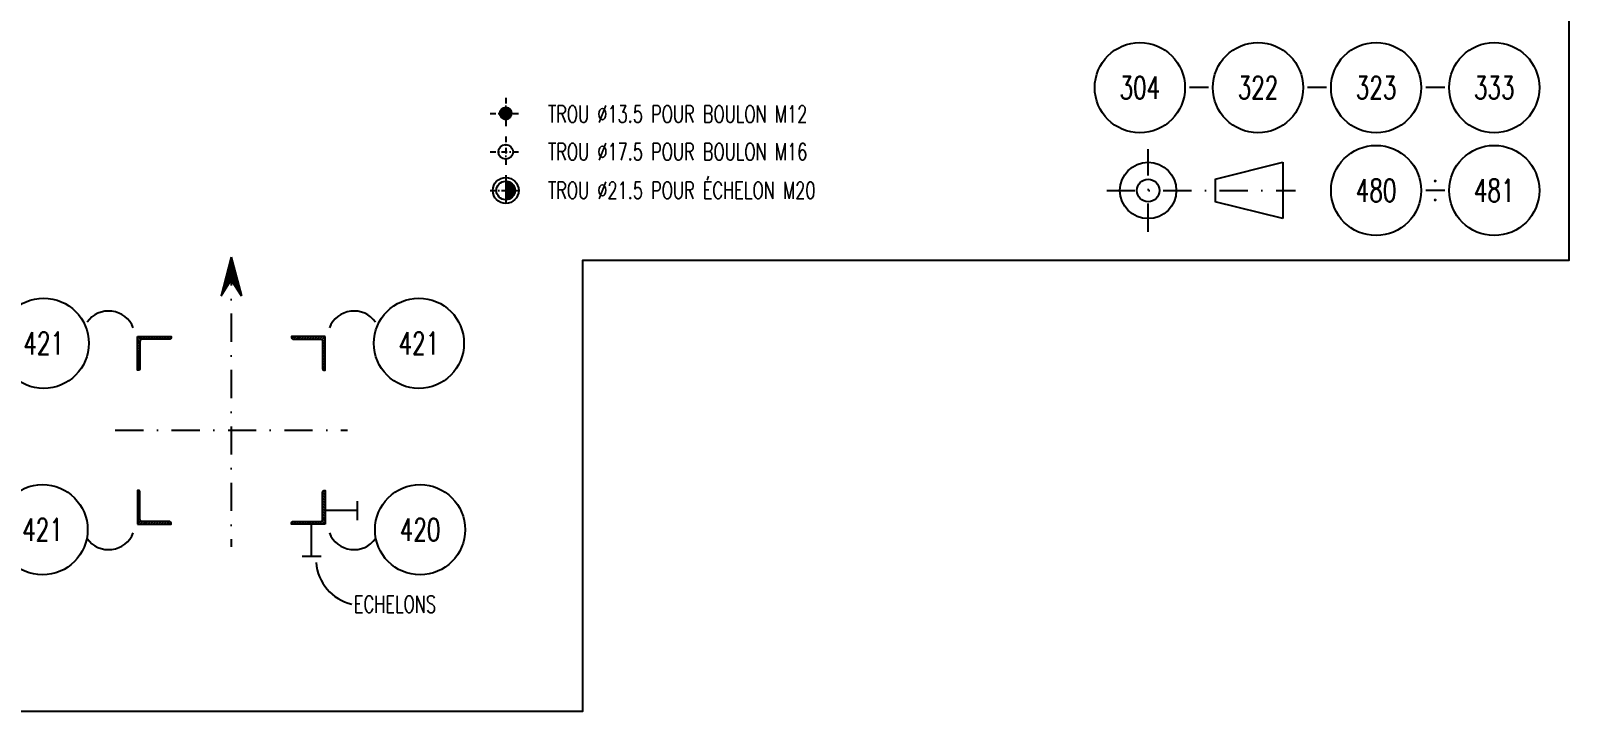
# Model space of a CAD drawing. Extents: x 142141 to 158361, y -163675 to -152195.
# Drawn here: x 152902 to 158361, y -163675 to -161261 of the extents above; entities that cross this region are included whole.
import ezdxf
from ezdxf.enums import TextEntityAlignment as Align

# ---------------------------------------------------------------- set-up
doc = ezdxf.new("R2010")
doc.units = 0
doc.header["$LTSCALE"] = 200
doc.header["$MEASUREMENT"] = 0
doc.linetypes.add('DASHDOT', pattern=[1, 0.5, -0.25, 0, -0.25])
doc.layers.get('0').update_dxf_attribs({"linetype": 'CONTINUOUS'})
for name, color, linetype in [('BOLLINI_1', 7, 'CONTINUOUS'), ('LM', 7, 'CONTINUOUS'), ('LS', 7, 'CONTINUOUS'), ('MZ', 6, 'DASHDOT')]:
    doc.layers.add(name, color=color, linetype=linetype)
doc.styles.add('RQL', font='ROMANS8.SHX', dxfattribs={"width": 0.7})
doc.styles.add('RS', font='ROMANS8.shx', dxfattribs={"width": 0.7})

# ---------------------------------------------------------------- blocks, each defined once
blk = doc.blocks.new('xxx')
blk.add_circle((0, 0), 8)
at = {"color": 3, "style": 'RQL', "width": 0.7}
blk.add_attdef('POS', text='', height=4, dxfattribs=at).set_placement((0, 0), align=Align.MIDDLE)
at = {"style": 'RQL', "width": 0.7, "flags": 1}
for tag, p in [('POS1', (-0.39, -5.42)), ('TIPO', (-0.39, -8.66))]:
    blk.add_attdef(tag, p, '', height=2, dxfattribs=at)
blk = doc.blocks.new('*X16')
at = {"color": 0}
for p, q in [((117084.5, -38783), (117089.4, -38778.2)), ((117084.5, -38790.1), (117091.5, -38783.1)), ((117084.5, -38797.2), (117091.5, -38790.2)), ((117084.5, -38804.3), (117091.5, -38797.3)), ((117084.5, -38811.3), (117091.5, -38804.3)), ((117084.5, -38818.4), (117091.5, -38811.4)), ((117084.5, -38825.5), (117091.5, -38818.5)), ((117084.5, -38832.5), (117091.5, -38825.5)), ((117084.5, -38839.6), (117091.5, -38832.6)), ((117084.5, -38846.7), (117091.5, -38839.7)), ((117084.5, -38853.8), (117091.5, -38846.8)), ((117084.5, -38860.8), (117091.5, -38853.8)), ((117084.5, -38867.9), (117093.6, -38858.8)), ((117091.6, -38867.9), (117098.6, -38860.9)), ((117098.7, -38867.9), (117105.7, -38860.9)), ((117105.7, -38867.9), (117112.7, -38860.9)), ((117112.8, -38867.9), (117119.8, -38860.9)), ((117119.9, -38867.9), (117126.9, -38860.9)), ((117126.9, -38867.9), (117133.9, -38860.9)), ((117134, -38867.9), (117141, -38860.9)), ((117141.1, -38867.9), (117148.1, -38860.9)), ((117148.2, -38867.9), (117155.2, -38860.9)), ((117155.2, -38867.9), (117162.2, -38860.9)), ((117162.3, -38867.9), (117169.3, -38860.9)), ((117169.4, -38867.9), (117174.2, -38863))]:
    blk.add_line(p, q, dxfattribs=at)
blk = doc.blocks.new('12')
at = {"color": 0}
for p, q in [((-1, 0.06), (-0.06, 1)), ((-1, 0.01), (-0.01, 1)), ((-1, -0.03), (0.03, 1)), ((-1, -0.07), (0.07, 1)), ((0.09, -1), (-1, 0.09)), ((0.05, -1), (-1, 0.05)), ((0, -1), (-1, 0)), ((-0.99, 0.16), (-0.16, 0.99)), ((-0.99, 0.11), (-0.11, 0.99)), ((-0.99, -0.11), (0.11, 0.99)), ((-0.99, -0.15), (0.15, 0.99)), ((0.17, -0.99), (-0.99, 0.17)), ((0.13, -0.99), (-0.99, 0.13)), ((-0.98, 0.22), (-0.22, 0.98)), ((-0.98, -0.19), (0.19, 0.98)), ((0.21, -0.98), (-0.98, 0.21)), ((-0.97, -0.23), (0.23, 0.97)), ((0.24, -0.97), (-0.97, 0.24)), ((-0.96, 0.28), (-0.28, 0.96)), ((-0.96, -0.27), (0.27, 0.96)), ((0.28, -0.96), (-0.96, 0.28)), ((-0.95, -0.3), (0.3, 0.95)), ((0.31, -0.95), (-0.95, 0.31)), ((-0.94, 0.34), (-0.34, 0.94)), ((-0.94, -0.33), (0.33, 0.94)), ((0.35, -0.94), (-0.94, 0.35)), ((-0.93, -0.37), (0.37, 0.93)), ((0.38, -0.93), (-0.93, 0.38)), ((-0.92, -0.4), (0.4, 0.92)), ((-0.91, 0.42), (-0.42, 0.91)), ((0.41, -0.91), (-0.91, 0.41)), ((-0.9, -0.43), (0.43, 0.9)), ((0.44, -0.9), (-0.9, 0.44)), ((-0.89, -0.46), (0.46, 0.89)), ((0.47, -0.88), (-0.88, 0.47)), ((-0.87, -0.49), (0.49, 0.87)), ((0.5, -0.87), (-0.87, 0.5)), ((-0.86, 0.52), (-0.52, 0.86)), ((-0.86, -0.52), (0.52, 0.86)), ((0.53, -0.85), (-0.85, 0.53)), ((-0.84, -0.54), (0.54, 0.84)), ((0.55, -0.83), (-0.83, 0.55)), ((-0.82, -0.57), (0.57, 0.82)), ((0.58, -0.81), (-0.81, 0.58)), ((-0.8, -0.6), (0.6, 0.8)), ((0.61, -0.79), (-0.79, 0.61)), ((-0.78, -0.62), (0.62, 0.78)), ((0.63, -0.78), (-0.78, 0.63)), ((-0.76, -0.65), (0.65, 0.76)), ((0.66, -0.75), (-0.75, 0.66)), ((-0.74, -0.67), (0.67, 0.74)), ((0.68, -0.73), (-0.73, 0.68)), ((-0.72, -0.69), (0.69, 0.72)), ((0.7, -0.71), (-0.71, 0.7)), ((-0.7, -0.72), (0.72, 0.7)), ((0.73, -0.69), (-0.69, 0.73)), ((0.75, -0.67), (-0.67, 0.75)), ((-0.67, -0.74), (0.74, 0.67)), ((-0.65, -0.76), (0.76, 0.65)), ((0.77, -0.64), (-0.64, 0.77)), ((-0.63, -0.78), (0.78, 0.63)), ((0.79, -0.62), (-0.62, 0.79)), ((-0.6, -0.8), (0.8, 0.6)), ((0.81, -0.59), (-0.59, 0.81)), ((-0.57, -0.82), (0.82, 0.57)), ((0.83, -0.56), (-0.56, 0.83)), ((-0.55, -0.84), (0.84, 0.55)), ((0.84, -0.54), (-0.54, 0.84)), ((-0.52, -0.85), (0.85, 0.52)), ((0.86, -0.51), (-0.51, 0.86)), ((-0.49, -0.87), (0.87, 0.49)), ((0.88, -0.48), (-0.48, 0.88)), ((-0.46, -0.89), (0.89, 0.46)), ((0.89, -0.45), (-0.45, 0.89)), ((-0.43, -0.9), (0.9, 0.43)), ((0.91, -0.42), (-0.42, 0.91)), ((-0.4, -0.92), (0.92, 0.4)), ((0.92, -0.39), (-0.39, 0.92)), ((-0.37, -0.93), (0.93, 0.37)), ((0.93, -0.36), (-0.36, 0.93)), ((-0.34, -0.94), (0.94, 0.34)), ((0.95, -0.33), (-0.33, 0.95)), ((-0.3, -0.95), (0.95, 0.3)), ((0.96, -0.29), (-0.29, 0.96)), ((-0.27, -0.96), (0.96, 0.27)), ((0.97, -0.26), (-0.26, 0.97)), ((-0.23, -0.97), (0.97, 0.23)), ((0.98, -0.22), (-0.22, 0.98)), ((-0.2, -0.98), (0.98, 0.2)), ((0.98, -0.18), (-0.18, 0.98)), ((-0.16, -0.99), (0.99, 0.16)), ((0.99, -0.14), (-0.14, 0.99)), ((-0.12, -0.99), (0.99, 0.12)), ((0.99, -0.1), (-0.1, 0.99)), ((-0.08, -1), (1, 0.08)), ((1, -0.06), (-0.06, 1)), ((-0.04, -1), (1, 0.04)), ((1, -0.02), (-0.02, 1)), ((1, 0.02), (0.02, 1)), ((1, 0.07), (0.07, 1)), ((0.99, 0.12), (0.12, 0.99)), ((0.98, 0.17), (0.17, 0.98)), ((0.97, 0.23), (0.23, 0.97)), ((0.96, 0.29), (0.29, 0.96)), ((0.93, 0.36), (0.36, 0.93)), ((0.9, 0.44), (0.44, 0.9)), ((0.84, 0.55), (0.55, 0.84)), ((-0.04, -1), (-1, -0.04)), ((-0.09, -1), (-1, -0.09)), ((-0.14, -0.99), (-0.99, -0.14)), ((-0.2, -0.98), (-0.98, -0.2)), ((-0.25, -0.97), (-0.97, -0.25)), ((-0.32, -0.95), (-0.95, -0.32)), ((-0.39, -0.92), (-0.92, -0.39)), ((-0.48, -0.88), (-0.88, -0.48)), ((-0.6, -0.8), (-0.8, -0.6)), ((0.01, -1), (1, -0.01)), ((0.05, -1), (1, -0.05)), ((0.1, -0.99), (0.99, -0.1)), ((0.15, -0.99), (0.99, -0.15)), ((0.21, -0.98), (0.98, -0.21)), ((0.27, -0.96), (0.96, -0.27)), ((0.33, -0.94), (0.94, -0.33)), ((0.41, -0.91), (0.91, -0.41)), ((0.5, -0.87), (0.87, -0.5)), ((0.66, -0.75), (0.75, -0.66))]:
    blk.add_line(p, q, dxfattribs=at)
blk.add_circle((0, 0), 1)
blk = doc.blocks.new('16')
blk.add_circle((0, 0), 1)
blk = doc.blocks.new('20')
at = {"color": 0}
for p, q in [((0, 0.98), (0.02, 1)), ((0, 0.94), (0.06, 1)), ((1, -0.01), (0, 0.99)), ((0, 0.89), (0.1, 0.99)), ((0, 0.85), (0.14, 0.99)), ((0, 0.8), (0.18, 0.98)), ((0, 0.76), (0.22, 0.98)), ((0, 0.71), (0.25, 0.97)), ((0, 0.67), (0.29, 0.96)), ((1, -0.05), (0, 0.95)), ((0, 0.62), (0.32, 0.95)), ((0, 0.58), (0.36, 0.93)), ((0, 0.53), (0.39, 0.92)), ((0, 0.49), (0.42, 0.91)), ((1, -0.09), (0, 0.9)), ((0, 0.44), (0.45, 0.89)), ((0, 0.4), (0.48, 0.88)), ((0.99, -0.13), (0, 0.86)), ((0, 0.35), (0.51, 0.86)), ((0, 0.31), (0.54, 0.84)), ((0, 0.26), (0.56, 0.83)), ((0.99, -0.17), (0, 0.81)), ((0, 0.22), (0.59, 0.81)), ((0, 0.17), (0.61, 0.79)), ((0.98, -0.21), (0, 0.77)), ((0, 0.13), (0.64, 0.77)), ((0, 0.08), (0.66, 0.75)), ((0, 0.04), (0.69, 0.73)), ((0.97, -0.25), (0, 0.72)), ((0, -0.01), (0.71, 0.7)), ((0.96, -0.28), (0, 0.68)), ((0, -0.05), (0.73, 0.68)), ((0, -0.1), (0.75, 0.66)), ((0.95, -0.32), (0, 0.63)), ((0, -0.14), (0.77, 0.63)), ((0, -0.19), (0.79, 0.61)), ((0.94, -0.35), (0, 0.59)), ((0, -0.23), (0.81, 0.58)), ((0, -0.28), (0.83, 0.56)), ((0.92, -0.38), (0, 0.54)), ((0, -0.32), (0.85, 0.53)), ((0.91, -0.41), (0, 0.5)), ((0, -0.36), (0.87, 0.5)), ((0, -0.41), (0.88, 0.47)), ((0.9, -0.44), (0, 0.45)), ((0, -0.45), (0.9, 0.44)), ((0.88, -0.47), (0, 0.41)), ((0, -0.5), (0.91, 0.41)), ((0, -0.54), (0.92, 0.38)), ((0.87, -0.5), (0, 0.36)), ((0, -0.59), (0.94, 0.35)), ((0.85, -0.53), (0, 0.32)), ((0, -0.63), (0.95, 0.31)), ((0, -0.68), (0.96, 0.28)), ((0.83, -0.56), (0, 0.27)), ((0, -0.72), (0.97, 0.25)), ((0.81, -0.58), (0, 0.23)), ((0, -0.77), (0.98, 0.21)), ((0.79, -0.61), (0, 0.18)), ((0, -0.81), (0.99, 0.17)), ((0.77, -0.63), (0, 0.14)), ((0, -0.86), (0.99, 0.13)), ((0.75, -0.66), (0, 0.09)), ((0, -0.9), (1, 0.09)), ((0.73, -0.68), (0, 0.05)), ((0, -0.95), (1, 0.05)), ((0.71, -0.7), (0, 0.01)), ((0, -0.99), (1, 0.01)), ((1, 0.04), (0.04, 1)), ((1, 0.09), (0.09, 1)), ((0.99, 0.14), (0.14, 0.99)), ((0.98, 0.19), (0.19, 0.98)), ((0.97, 0.25), (0.25, 0.97)), ((0.95, 0.31), (0.31, 0.95)), ((0.92, 0.38), (0.38, 0.92)), ((0.88, 0.47), (0.47, 0.88)), ((0.81, 0.59), (0.59, 0.81)), ((0.69, -0.73), (0, -0.04)), ((0.66, -0.75), (0, -0.08)), ((0.64, -0.77), (0, -0.13)), ((0.61, -0.79), (0, -0.17)), ((0.59, -0.81), (0, -0.22)), ((0.56, -0.83), (0, -0.26)), ((0.54, -0.84), (0, -0.31)), ((0.51, -0.86), (0, -0.35)), ((0.48, -0.88), (0, -0.4)), ((0.45, -0.89), (0, -0.44)), ((0.42, -0.91), (0, -0.49)), ((0.39, -0.92), (0, -0.53)), ((0.36, -0.93), (0, -0.58)), ((0.32, -0.95), (0, -0.62)), ((0.29, -0.96), (0, -0.67)), ((0.25, -0.97), (0, -0.71)), ((0.22, -0.98), (0, -0.76)), ((0.18, -0.98), (0, -0.8)), ((0.14, -0.99), (0, -0.85)), ((0.1, -0.99), (0, -0.89)), ((0.04, -1), (1, -0.04)), ((0.09, -1), (1, -0.09)), ((0.14, -0.99), (0.99, -0.14)), ((0.19, -0.98), (0.98, -0.19)), ((0.25, -0.97), (0.97, -0.25)), ((0.31, -0.95), (0.95, -0.31)), ((0.38, -0.92), (0.92, -0.38)), ((0.47, -0.88), (0.88, -0.47)), ((0.59, -0.81), (0.81, -0.59))]:
    blk.add_line(p, q, dxfattribs=at)
blk.add_line((0, 1), (0, -1))
blk.add_circle((0, 0), 1)

msp = doc.modelspace()

# ---------------------------------------------------------------- linework, layer by layer
at = {"color": 0}
for p, q in [((157104.142, -161787.912), (157344.578, -161727.912)), ((157344.578, -161727.912), (157344.578, -161927.912)), ((157104.142, -161787.912), (157104.142, -161867.912)), ((157344.578, -161927.912), (157104.142, -161867.912))]:
    msp.add_line(p, q, dxfattribs=at)
for radius in [100, 40]:
    msp.add_circle((156866.87, -161827.912), radius, dxfattribs=at)
at = {"layer": 'LM'}
for p, q in [((153947.317, -162961.865), (154061.91, -162961.865)), ((153896.977, -163012.205), (153896.977, -163126.798))]:
    msp.add_line(p, q, dxfattribs=at)
at = {"layer": 'LS', "color": 0}
for p, q in [((157080.728, -161463.155), (157013.393, -161463.155)), ((157499.853, -161463.155), (157432.519, -161463.155)), ((157918.979, -161463.155), (157851.644, -161463.155)), ((157918.979, -161827.912), (157851.644, -161827.912)), ((154061.91, -162997.185), (154061.91, -162930.699)), ((153932.297, -163126.798), (153865.811, -163126.798))]:
    msp.add_line(p, q, dxfattribs=at)
at = {"layer": 'LS', "color": 6}
for p, q in [((153614.002, -162064.54), (153578.115, -162201.834)), ((153614.002, -162074.663), (153582.601, -162194.795)), ((153614.002, -162084.786), (153587.087, -162187.756)), ((153614.002, -162094.909), (153591.573, -162180.718)), ((153614.002, -162105.032), (153596.059, -162173.679)), ((153614.002, -162115.155), (153600.544, -162166.64)), ((153614.002, -162064.54), (153649.889, -162201.834)), ((153614.002, -162074.663), (153645.403, -162194.795)), ((153614.002, -162084.786), (153640.917, -162187.756)), ((153614.002, -162094.909), (153636.431, -162180.718)), ((153614.002, -162105.032), (153631.945, -162173.679)), ((153614.002, -162115.155), (153627.459, -162166.64)), ((153578.115, -162201.834), (153614.002, -162145.524)), ((153614.002, -162125.278), (153605.03, -162159.602)), ((153614.002, -162135.401), (153609.516, -162152.563)), ((153614.002, -162135.401), (153609.516, -162152.563)), ((153614.002, -162125.278), (153622.974, -162159.602)), ((153614.002, -162135.401), (153618.488, -162152.563)), ((153614.002, -162135.401), (153618.488, -162152.563)), ((153649.889, -162201.834), (153614.002, -162145.524)), ((153650.742, -162203.172), (153614.002, -162145.524))]:
    msp.add_line(p, q, dxfattribs=at)
at = {"layer": 'LS', "color": 8}
msp.add_lwpolyline([(142140.931, -152195.489), (142140.931, -163675.489), (154860.931, -163675.489), (154860.931, -162075.489), (158360.931, -162075.489), (158360.931, -152195.489), (142140.931, -152195.489)], close=True, dxfattribs=at)
at = {"layer": 'LS', "color": 0, "const_width": 4.5}
for points in [[(157882.562, -161794.244, 1), (157888.062, -161794.244, 1)], [(157882.562, -161861.579, 1), (157888.062, -161861.579, 1)]]:
    msp.add_lwpolyline(points, format="xyb", close=True, dxfattribs=at)
at = {"layer": 'LS', "color": 6}
for points in [[(153280.669, -162345.574), (153400.669, -162345.574), (153400.669, -162350.241, -0.41421356), (153396.002, -162354.908), (153299.335, -162354.908, 0.41421356), (153290.002, -162364.241), (153290.002, -162460.908, -0.41421356), (153285.335, -162465.574), (153280.669, -162465.574)], [(153947.335, -162345.574), (153827.335, -162345.574), (153827.335, -162350.241, 0.41421356), (153832.002, -162354.908), (153928.669, -162354.908, -0.41421356), (153938.002, -162364.241), (153938.002, -162460.908, 0.41421356), (153942.669, -162465.574), (153947.335, -162465.574)], [(153280.669, -163012.205), (153400.669, -163012.205), (153400.669, -163007.538, 0.41421356), (153396.002, -163002.872), (153299.335, -163002.872, -0.41421356), (153290.002, -162993.538), (153290.002, -162896.872, 0.41421356), (153285.335, -162892.205), (153280.669, -162892.205)], [(153947.335, -163012.205), (153827.335, -163012.205), (153827.335, -163007.538, -0.41421356), (153832.002, -163002.872), (153928.669, -163002.872, 0.41421356), (153938.002, -162993.538), (153938.002, -162896.872, -0.41421356), (153942.669, -162892.205), (153947.335, -162892.205)]]:
    msp.add_lwpolyline(points, format="xyb", close=True, dxfattribs=at)
at = {"layer": 'LS', "color": 0}
msp.add_circle((154587.653, -161827.912), 45.935, dxfattribs=at)
at = {"layer": 'LS', "color": 6}
for centre, radius, start, end in [((153178.752, -162349.452), 93.834, 21.550402, 144.593476), ((154049.252, -162349.452), 93.834, 35.406524, 158.449598), ((153178.752, -163008.327), 93.834, 215.406524, 338.449598), ((154049.252, -163008.327), 93.834, 201.550402, 324.593476), ((154077.276, -163136.467), 162.704, 183.979904, 257.138908)]:
    msp.add_arc(centre, radius, start, end, dxfattribs=at)
at = {"layer": 'MZ', "ltscale": 0.2}
for p, q in [((154587.653, -161499.399), (154587.653, -161609.118)), ((154532.794, -161554.259), (154642.512, -161554.259)), ((154587.653, -161636.226), (154587.653, -161745.944)), ((154587.653, -161636.226), (154587.653, -161745.944)), ((154532.794, -161691.085), (154642.512, -161691.085)), ((154532.794, -161691.085), (154642.512, -161691.085)), ((154587.653, -161773.053), (154587.653, -161882.771)), ((154532.794, -161827.912), (154642.512, -161827.912))]:
    msp.add_line(p, q, dxfattribs=at)
at = {"layer": 'MZ'}
for p, q in [((156866.87, -161974.519), (156866.87, -161681.305)), ((156720.263, -161827.912), (157389.773, -161827.912)), ((153614.002, -162064.54), (153614.002, -163092.387)), ((153202.204, -162678.89), (154025.8, -162678.89))]:
    msp.add_line(p, q, dxfattribs=at)

# ---------------------------------------------------------------- block references
at = {"layer": 'BOLLINI_1'}
for p, xscale, yscale, zscale, values in [((156837.497, -161463.155), 19.9979999999973, 19.9979999999973, 19.9979999999973, {'POS': '304'}), ((157256.623, -161463.155), 19.9979999999973, 19.9979999999973, 19.9979999999973, {'POS': '322'}), ((157675.749, -161463.155), 19.9979999999973, 19.9979999999973, 19.9979999999973, {'POS': '323'}), ((158094.875, -161463.155), 19.9979999999973, 19.9979999999973, 19.9979999999973, {'POS': '333'}), ((157675.749, -161827.912), 19.9979999999973, 19.9979999999973, 19.9979999999973, {'POS': '480'}), ((158094.875, -161827.912), 19.9979999999973, 19.9979999999973, 19.9979999999973, {'POS': '481'}), ((152948.431, -162370.16), 19.99950000006855, 19.99950000006855, 19.99950000006855, {'POS': '421'}), ((154279.573, -162370.16), 19.99950000006855, 19.99950000006855, 19.99950000006855, {'POS': '421'}), ((152944.166, -163031.483), 19.99950000006855, 19.99950000006855, 19.99950000006855, {'POS': '421'}), ((154283.838, -163031.483), 19.99950000006855, 19.99950000006855, 19.99950000006855, {'POS': '420'})]:
    msp.add_blockref('xxx', p, dxfattribs=dict(at, xscale=xscale, yscale=yscale, zscale=zscale)).add_auto_attribs(values)
at = {"layer": 'LM'}
for name, p, xscale, yscale, zscale, rotation in [('12', (154587.653, -161554.259), 20.79999999947743, 20.79999999947743, 20.79999999947743, 344.7569620653314), ('16', (154587.653, -161691.085), 26.00000000012995, 26.00000000012995, 26.00000000012995, 280.755082505952)]:
    msp.add_blockref(name, p, dxfattribs=dict(at, xscale=xscale, yscale=yscale, zscale=zscale, rotation=rotation))
at = {"layer": 'LM', "xscale": 32.90000000036427, "yscale": 32.90000000036427, "zscale": 32.90000000036427}
msp.add_blockref('20', (154587.653, -161827.912), dxfattribs=at)
at = {"layer": 'LS', "color": 6, "yscale": 1.333333333333, "zscale": 1.333333333333, "rotation": 180}
for p, xscale in [((-2832, -214169.422), -1.333333333333), ((310060.004, -214169.422), 1.333333333333)]:
    msp.add_blockref('*X16', p, dxfattribs=dict(at, xscale=xscale))
at = {"layer": 'LS', "color": 6, "yscale": 1.333333333333, "zscale": 1.333333333333}
for p, xscale in [((-2832, -111188.357), 1.333333333333), ((310060.004, -111188.357), -1.333333333333)]:
    msp.add_blockref('*X16', p, dxfattribs=dict(at, xscale=xscale))

# ---------------------------------------------------------------- texts
at = {"color": 7, "style": 'RS', "width": 0.7}
msp.add_text('ECHELONS', height=60, dxfattribs=at).set_placement((154048.983, -163325.846))
at = {"layer": 'LM', "linetype": 'ByBlock', "style": 'RS', "width": 0.7}
for s, p in [('TROU %%C13.5 POUR BOULON M12', (154737.933, -161586.82)), ('TROU %%C17.5 POUR BOULON M16', (154737.971, -161720.602)), ('TROU %%C21.5 POUR ÉCHELON M20', (154737.945, -161857.428))]:
    msp.add_text(s, height=60, dxfattribs=at).set_placement(p)

doc.saveas('drawing.dxf')
